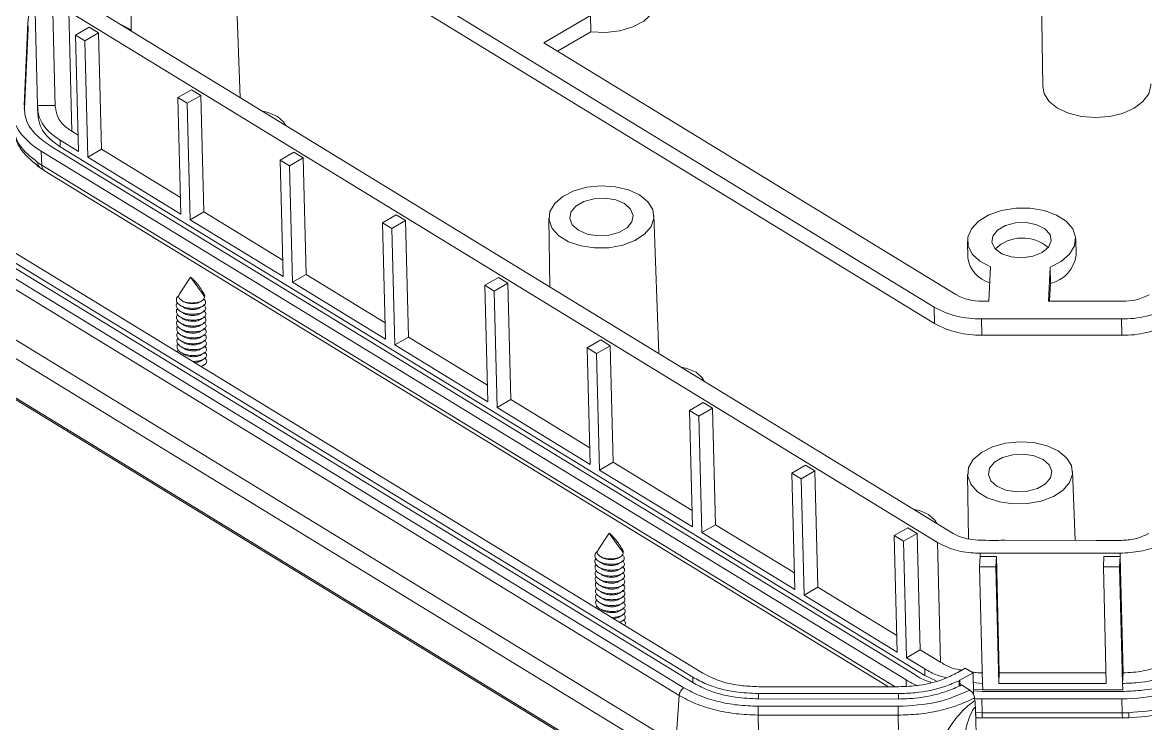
# Model space of a CAD drawing. Header units: inches. Extents: x 1153 to 3519, y 573 to 968.
# Drawn here: x 1194.6 to 1277.5, y 616.3 to 668.1 of the extents above; entities that cross this region are included whole.
import ezdxf

# ---------------------------------------------------------------- set-up
doc = ezdxf.new("R2010")
doc.units = ezdxf.units.IN

msp = doc.modelspace()

# ---------------------------------------------------------------- linework, layer by layer
at = {"color": 7, "linetype": 'Continuous', "lineweight": 15}
for p, q in [((1198.011, 686.184), (1261.895, 647.096)), ((1198.041, 684.977), (1261.925, 645.889)), ((1269.762, 674.656), (1269.916, 663.391)), ((1210.642, 662.587), (1210.281, 672.784)), ((1202.528, 672.594), (1202.598, 667.509)), ((1195.465, 670.595), (1195.676, 661.987)), ((1196.76, 670.723), (1196.977, 661.874)), ((1263.31, 630.362), (1199.153, 669.616)), ((1197.991, 668.945), (1262.148, 629.691)), ((1197.991, 668.945), (1198.208, 660.096)), ((1236.519, 668.635), (1233.063, 666.638)), ((1236.519, 668.635), (1236.549, 667.428)), ((1194.963, 668.134), (1194.676, 661.988)), ((1194.974, 667.651), (1194.963, 668.134)), ((1199.498, 667.785), (1198.488, 667.202)), ((1199.498, 667.785), (1200.185, 667.365)), ((1194.974, 667.651), (1194.701, 661.783)), ((1198.699, 658.594), (1198.488, 667.202)), ((1198.488, 667.202), (1199.175, 666.781)), ((1200.185, 667.365), (1199.175, 666.781)), ((1200.185, 667.365), (1200.396, 658.757)), ((1236.549, 667.428), (1234.091, 666.008)), ((1199.175, 666.781), (1199.386, 658.174)), ((1233.063, 666.638), (1263.493, 648.019)), ((1207.056, 663.161), (1206.046, 662.577)), ((1207.056, 663.161), (1207.743, 662.74)), ((1195.676, 661.987), (1196.975, 661.986)), ((1206.257, 653.969), (1206.046, 662.577)), ((1206.046, 662.577), (1206.734, 662.157)), ((1207.743, 662.74), (1206.734, 662.157)), ((1206.734, 662.157), (1206.945, 653.549)), ((1207.743, 662.74), (1207.954, 654.132)), ((1195.672, 661.895), (1195.687, 661.292)), ((1198.208, 660.096), (1198.669, 659.814)), ((1180.181, 658.831), (1244.064, 619.743)), ((1244.679, 620.1), (1180.797, 659.186)), ((1196.615, 659.005), (1260.484, 619.926)), ((1197.342, 659.424), (1197.354, 658.942)), ((1197.342, 659.424), (1198.699, 658.594)), ((1261.223, 619.863), (1197.354, 658.942)), ((1199.386, 658.174), (1200.396, 658.757)), ((1200.396, 658.757), (1206.228, 655.189)), ((1179.534, 658.049), (1243.417, 618.962)), ((1180.19, 658.428), (1244.074, 619.341)), ((1259.83, 619.534), (1195.937, 658.627)), ((1195.937, 658.627), (1195.995, 657.588)), ((1199.386, 658.174), (1206.257, 653.969)), ((1214.615, 658.536), (1213.605, 657.953)), ((1213.816, 649.345), (1213.605, 657.953)), ((1213.605, 657.953), (1214.292, 657.532)), ((1215.302, 658.116), (1214.292, 657.532)), ((1214.615, 658.536), (1215.302, 658.116)), ((1215.302, 658.116), (1215.513, 649.508)), ((1179.182, 657.482), (1243.064, 618.395)), ((1195.682, 657.787), (1195.995, 657.588)), ((1195.872, 657.378), (1196.174, 657.185)), ((1195.873, 657.378), (1195.893, 657.364)), ((1196.198, 657.169), (1196.175, 657.185)), ((1196.198, 657.169), (1258.531, 619.03)), ((1214.292, 657.532), (1214.503, 648.924)), ((1178.933, 653.922), (1242.815, 614.836)), ((1206.945, 653.549), (1207.954, 654.132)), ((1207.954, 654.132), (1213.786, 650.564)), ((1222.173, 653.911), (1221.163, 653.328)), ((1222.173, 653.911), (1222.86, 653.491)), ((1233.449, 653.675), (1233.519, 648.59)), ((1241.563, 643.668), (1241.202, 653.865)), ((1206.945, 653.549), (1213.816, 649.345)), ((1221.374, 644.72), (1221.163, 653.328)), ((1221.163, 653.328), (1221.85, 652.907)), ((1222.86, 653.491), (1221.85, 652.907)), ((1221.85, 652.907), (1222.061, 644.3)), ((1222.86, 653.491), (1223.071, 644.883)), ((1178.967, 652.526), (1242.849, 613.44)), ((1272.383, 650.934), (1272.353, 652.141)), ((1264.356, 651.945), (1264.385, 650.738)), ((1265.946, 647.53), (1266.063, 650.06)), ((1270.461, 650.057), (1270.343, 647.528)), ((1270.461, 650.057), (1270.491, 648.85)), ((1243.264, 610.263), (1179.382, 649.35)), ((1179.471, 649.181), (1243.372, 610.083)), ((1206.978, 649.3), (1206.155, 648.08)), ((1207.773, 648.205), (1206.978, 649.3)), ((1214.503, 648.924), (1215.513, 649.508)), ((1214.503, 648.924), (1221.374, 644.72)), ((1215.513, 649.508), (1221.344, 645.94)), ((1229.732, 649.287), (1228.722, 648.703)), ((1228.933, 640.095), (1228.722, 648.703)), ((1228.722, 648.703), (1229.409, 648.283)), ((1230.419, 648.866), (1229.409, 648.283)), ((1229.732, 649.287), (1230.419, 648.866)), ((1230.419, 648.866), (1230.63, 640.258)), ((1270.491, 648.85), (1270.429, 647.528)), ((1207.773, 648.205), (1207.807, 648.127)), ((1207.952, 647.958), (1207.786, 648.188)), ((1229.409, 648.283), (1229.62, 639.675)), ((1206.359, 647.562), (1206.44, 647.513)), ((1261.895, 647.096), (1261.925, 645.889)), ((1265.449, 647.531), (1265.946, 647.53)), ((1270.343, 647.528), (1275.786, 647.525)), ((1265.388, 646.224), (1275.726, 646.218)), ((1265.388, 646.224), (1265.418, 645.017)), ((1275.726, 646.218), (1275.755, 645.011)), ((1222.061, 644.3), (1223.071, 644.883)), ((1223.071, 644.883), (1228.903, 641.315)), ((1237.29, 644.662), (1236.28, 644.079)), ((1237.29, 644.662), (1237.977, 644.242)), ((1265.418, 645.017), (1275.755, 645.011)), ((1222.061, 644.3), (1228.933, 640.095)), ((1236.491, 635.471), (1236.28, 644.079)), ((1236.28, 644.079), (1236.967, 643.658)), ((1237.977, 644.242), (1236.967, 643.658)), ((1237.977, 644.242), (1238.188, 635.634)), ((1236.967, 643.658), (1237.178, 635.05)), ((1229.62, 639.675), (1230.63, 640.258)), ((1229.62, 639.675), (1236.491, 635.471)), ((1230.63, 640.258), (1236.461, 636.69)), ((1244.848, 640.037), (1243.839, 639.454)), ((1245.536, 639.617), (1244.526, 639.034)), ((1244.848, 640.037), (1245.536, 639.617)), ((1245.536, 639.617), (1245.747, 631.009)), ((1244.05, 630.846), (1243.839, 639.454)), ((1243.839, 639.454), (1244.526, 639.034)), ((1244.526, 639.034), (1244.737, 630.426)), ((1237.178, 635.05), (1238.188, 635.634)), ((1238.188, 635.634), (1244.02, 632.066)), ((1252.407, 635.413), (1251.397, 634.829)), ((1252.407, 635.413), (1253.094, 634.992)), ((1237.178, 635.05), (1244.05, 630.846)), ((1251.608, 626.221), (1251.397, 634.829)), ((1251.397, 634.829), (1252.084, 634.409)), ((1253.094, 634.992), (1252.084, 634.409)), ((1253.094, 634.992), (1253.305, 626.385)), ((1264.37, 634.756), (1264.435, 629.965)), ((1272.303, 629.852), (1272.123, 634.946)), ((1252.084, 634.409), (1252.295, 625.801)), ((1244.737, 630.426), (1245.747, 631.009)), ((1245.747, 631.009), (1251.578, 627.441)), ((1259.965, 630.788), (1258.955, 630.205)), ((1259.965, 630.788), (1260.652, 630.368)), ((1237.899, 630.381), (1237.076, 629.161)), ((1238.694, 629.286), (1237.899, 630.381)), ((1244.737, 630.426), (1251.608, 626.221)), ((1258.955, 630.205), (1259.643, 629.784)), ((1259.166, 621.597), (1258.955, 630.205)), ((1259.643, 629.784), (1260.652, 630.368)), ((1259.643, 629.784), (1259.854, 621.176)), ((1260.652, 630.368), (1260.863, 621.76)), ((1262.148, 629.691), (1262.365, 620.841)), ((1273.877, 629.851), (1267.134, 629.855)), ((1238.694, 629.286), (1238.728, 629.208)), ((1238.873, 629.039), (1238.706, 629.269)), ((1265.29, 628.906), (1275.632, 628.9)), ((1265.29, 628.906), (1265.296, 628.665)), ((1275.632, 628.9), (1275.638, 628.659)), ((1237.28, 628.643), (1237.361, 628.594)), ((1265.26, 627.89), (1265.296, 628.665)), ((1265.296, 628.665), (1266.496, 628.664)), ((1266.496, 628.664), (1266.46, 627.89)), ((1266.496, 628.664), (1266.707, 620.056)), ((1274.438, 628.659), (1274.402, 627.885)), ((1274.438, 628.659), (1275.638, 628.659)), ((1275.601, 627.884), (1275.638, 628.659)), ((1275.638, 628.659), (1275.849, 620.051)), ((1265.471, 619.282), (1265.26, 627.89)), ((1265.26, 627.89), (1266.46, 627.89)), ((1266.46, 627.89), (1266.671, 619.282)), ((1274.402, 627.885), (1275.601, 627.884)), ((1274.613, 619.277), (1274.402, 627.885)), ((1275.601, 627.884), (1275.812, 619.276)), ((1252.295, 625.801), (1253.305, 626.385)), ((1253.305, 626.385), (1259.136, 622.817)), ((1252.295, 625.801), (1259.166, 621.597)), ((1259.854, 621.176), (1260.863, 621.76)), ((1260.863, 621.76), (1262.365, 620.841)), ((1259.854, 621.176), (1261.211, 620.346)), ((1244.064, 619.743), (1244.074, 619.341)), ((1261.211, 620.346), (1261.223, 619.863)), ((1262.054, 619.47), (1261.223, 619.863)), ((1264.202, 620.414), (1263.64, 620.089)), ((1264.77, 620.066), (1263.805, 619.508)), ((1264.77, 620.066), (1264.202, 620.414)), ((1264.81, 618.452), (1264.77, 620.066)), ((1266.671, 619.282), (1266.707, 620.056)), ((1266.707, 620.056), (1274.594, 620.052)), ((1275.812, 619.276), (1275.849, 620.051)), ((1259.28, 619.03), (1248.939, 619.036)), ((1263.743, 619.478), (1263.805, 619.508)), ((1263.743, 619.478), (1263.753, 619.076)), ((1263.753, 619.076), (1263.814, 619.106)), ((1263.805, 619.508), (1263.814, 619.106)), ((1263.814, 619.106), (1263.909, 619.161)), ((1263.909, 619.161), (1264.537, 618.776)), ((1264.788, 619.334), (1265.471, 619.282)), ((1265.483, 618.8), (1264.8, 618.841)), ((1265.471, 619.282), (1265.483, 618.8)), ((1266.671, 619.282), (1274.613, 619.277)), ((1275.812, 619.276), (1275.824, 618.794)), ((1243.064, 618.395), (1242.815, 614.836)), ((1248.915, 618.533), (1259.259, 618.527)), ((1248.915, 618.533), (1248.925, 618.13)), ((1248.925, 618.13), (1259.269, 618.124)), ((1259.259, 618.527), (1259.269, 618.124)), ((1264.803, 618.737), (1265.444, 618.688)), ((1264.91, 618.004), (1264.888, 618.208)), ((1265.418, 618.139), (1275.759, 618.133)), ((1265.445, 617.115), (1265.418, 618.139)), ((1265.444, 618.688), (1275.785, 618.682)), ((1275.824, 618.794), (1265.483, 618.8)), ((1275.759, 618.133), (1275.786, 617.109)), ((1248.901, 617.593), (1259.243, 617.587)), ((1264.942, 617.541), (1265.11, 610.697)), ((1248.896, 616.939), (1259.237, 616.934)), ((1248.896, 616.939), (1248.966, 613.3)), ((1259.237, 616.934), (1259.307, 613.294)), ((1264.952, 617.121), (1265.445, 617.115)), ((1265.007, 616.743), (1265.466, 616.738)), ((1275.786, 617.109), (1265.445, 617.115)), ((1265.467, 616.738), (1265.471, 616.728)), ((1265.471, 616.728), (1275.812, 616.723)), ((1276.279, 617.114), (1275.786, 617.109)), ((1275.808, 616.732), (1276.268, 616.736))]:
    msp.add_line(p, q, dxfattribs=at)
at = {"color": 8, "linetype": 'Continuous', "lineweight": 15}
for p, q in [((1202.597, 667.576), (1201.922, 667.922)), ((1259.013, 619.03), (1195.995, 657.588)), ((1259.83, 619.534), (1259.842, 619.071))]:
    msp.add_line(p, q, dxfattribs=at)
at = {"color": 7, "linetype": 'Continuous', "lineweight": 15, "flags": 128}
for points in [[(1241.462, 669.853), (1241.394, 669.38), (1241.057, 668.769), (1240.46, 668.229), (1239.647, 667.8), (1238.676, 667.511), (1237.618, 667.384), (1236.549, 667.428)], [(1269.916, 663.391), (1270.025, 662.861), (1270.398, 662.287), (1271.01, 661.795), (1271.821, 661.417), (1272.774, 661.179), (1273.805, 661.097), (1274.843, 661.178), (1275.818, 661.414), (1276.664, 661.792), (1277.322, 662.283), (1277.748, 662.856), (1277.913, 663.471), (1277.914, 663.587)], [(1212.307, 661.568), (1212.718, 661.479), (1213.391, 661.193)], [(1213.391, 661.193), (1213.852, 660.785), (1213.989, 660.539)], [(1240.142, 655.382), (1239.319, 655.762), (1238.348, 655.993), (1237.301, 656.057), (1236.256, 655.951), (1235.29, 655.683), (1234.475, 655.271), (1233.872, 654.747), (1233.525, 654.149), (1233.46, 653.522), (1233.681, 652.912), (1234.173, 652.365), (1234.899, 651.921), (1235.804, 651.613), (1236.823, 651.464), (1237.879, 651.485), (1238.894, 651.674), (1239.792, 652.018), (1240.508, 652.49), (1240.988, 653.056), (1241.196, 653.674), (1241.117, 654.299), (1240.757, 654.882), (1240.142, 655.382)], [(1235.619, 652.769), (1235.17, 653.167), (1234.981, 653.635), (1235.074, 654.118), (1235.439, 654.557), (1236.032, 654.9), (1236.781, 655.104), (1237.595, 655.146), (1238.377, 655.02), (1239.033, 654.741), (1239.482, 654.344), (1239.671, 653.876), (1239.578, 653.393), (1239.213, 652.954), (1238.62, 652.611), (1237.871, 652.407), (1237.056, 652.365), (1236.274, 652.491), (1235.619, 652.769)], [(1266.063, 650.06), (1265.274, 650.479), (1264.706, 651.012), (1264.402, 651.619), (1264.383, 652.256), (1264.65, 652.879), (1265.185, 653.44), (1265.948, 653.901), (1266.885, 654.228), (1267.927, 654.397), (1269.001, 654.397), (1270.028, 654.226), (1270.935, 653.898), (1271.655, 653.437), (1272.137, 652.874), (1272.346, 652.252), (1272.268, 651.614), (1271.907, 651.008), (1271.29, 650.476), (1270.461, 650.057)], [(1269.866, 651.118), (1270.341, 651.514), (1270.548, 651.981), (1270.459, 652.457), (1270.085, 652.877), (1269.478, 653.184), (1268.719, 653.337), (1267.911, 653.315), (1267.162, 653.121), (1266.575, 652.782), (1266.228, 652.343), (1266.169, 651.863), (1266.404, 651.408), (1266.903, 651.038), (1267.598, 650.804), (1268.395, 650.737), (1269.187, 650.847), (1269.866, 651.118)], [(1243.228, 642.649), (1243.639, 642.56), (1244.311, 642.274)], [(1244.311, 642.274), (1244.773, 641.866), (1244.91, 641.62)], [(1271.063, 636.463), (1270.24, 636.843), (1269.269, 637.074), (1268.222, 637.138), (1267.177, 637.032), (1266.211, 636.764), (1265.396, 636.352), (1264.793, 635.828), (1264.446, 635.23), (1264.381, 634.603), (1264.602, 633.993), (1265.094, 633.446), (1265.82, 633.002), (1266.725, 632.694), (1267.744, 632.545), (1268.8, 632.566), (1269.814, 632.755), (1270.713, 633.099), (1271.429, 633.571), (1271.908, 634.137), (1272.116, 634.755), (1272.038, 635.38), (1271.678, 635.963), (1271.063, 636.463)], [(1266.54, 633.85), (1266.091, 634.248), (1265.901, 634.716), (1265.995, 635.199), (1266.36, 635.638), (1266.953, 635.981), (1267.702, 636.185), (1268.516, 636.227), (1269.298, 636.101), (1269.954, 635.822), (1270.403, 635.425), (1270.592, 634.957), (1270.499, 634.474), (1270.133, 634.035), (1269.541, 633.692), (1268.792, 633.488), (1267.977, 633.446), (1267.195, 633.572), (1266.54, 633.85)], [(1260.406, 632.138), (1260.817, 632.05), (1261.49, 631.764)], [(1261.49, 631.764), (1261.951, 631.356), (1262.088, 631.109)]]:
    msp.add_lwpolyline(points, dxfattribs=at)
at = {"color": 8, "linetype": 'Continuous', "lineweight": 15}
for centre, radius, start, end in [((1196.205, 657.782), 0.523, 179.39154, 230.55489), ((1196.5, 657.572), 0.506, 178.14347, 229.95549), ((1265.693, 617.051), 0.744, 174.66685, 205.29842), ((1268.268, 617.09), 2.824, 179.50339, 187.17309), ((1277.75, 617.05), 1.965, 178.28452, 189.59495), ((1273.958, 617.009), 2.323, 353.02807, 2.59662)]:
    msp.add_arc(centre, radius, start, end, dxfattribs=at)
at = {"color": 7, "linetype": 'Continuous', "lineweight": 15}
for centre, radius, start, end in [((1268.422, 649.308), 2.89, 48.93531, 133.87331), ((1266.606, 651.049), 2.243, 187.97384, 254.54809), ((1269.943, 651.249), 2.461, 282.86399, 352.63916), ((1265.364, 651.352), 3.822, 240.69178, 271.27682), ((1275.858, 651.596), 4.072, 268.99777, 298.29943), ((1265.236, 653.047), 6.825, 240.69188, 271.27671), ((1275.853, 653.488), 7.271, 268.99789, 298.29934), ((1265.266, 651.841), 6.825, 240.69188, 271.27671), ((1275.882, 652.281), 7.271, 268.99789, 298.29934)]:
    msp.add_arc(centre, radius, start, end, dxfattribs=at)
for centre, major_axis, ratio, start_param, end_param in [((1201.75, 661.984), (8, 0.196), 0.593486, 3.099383, 3.884629), ((1265.64, 622.893), (7.998, 0.196), 0.593846, 3.88488, 4.028075), ((1275.981, 622.887), (7.998, 0.196), 0.593846, 4.670126, 5.454456), ((1265.64, 622.893), (7.998, 0.196), 0.593846, 4.594841, 4.670126)]:
    msp.add_ellipse(centre, major_axis=major_axis, ratio=ratio, start_param=start_param, end_param=end_param, dxfattribs=at)
for points, knots in [([(1195.492, 669.487), (1195.381, 669.354), (1195.026, 668.931), (1194.988, 668.458), (1194.963, 668.134)], [0, 0, 0, 0, 0.313273, 1, 1, 1, 1]), ([(1195.676, 661.987), (1195.689, 661.747), (1195.725, 661.103), (1196.27, 660.19), (1197.022, 659.653), (1197.342, 659.424)], [0, 0, 0, 0, 0.253642, 0.682369, 1, 1, 1, 1]), ([(1194.698, 661.811), (1194.712, 661.592), (1194.757, 660.901), (1195.371, 659.896), (1196.244, 659.271), (1196.615, 659.005)], [0, 0, 0, 0, 0.211315, 0.664343, 1, 1, 1, 1]), ([(1197.354, 658.942), (1197.095, 659.122), (1196.398, 659.606), (1195.792, 660.45), (1195.734, 661.104), (1195.712, 661.354)], [0, 0, 0, 0, 0.2679746, 0.7209793, 1, 1, 1, 1]), ([(1197.005, 661.877), (1197.038, 661.614), (1197.11, 661.052), (1197.657, 660.459), (1198.098, 660.168), (1198.208, 660.096)], [0, 0, 0, 0, 0.3971682, 0.8505589, 1, 1, 1, 1]), ([(1195.682, 657.787), (1195.169, 658.201), (1194.137, 659.035), (1193.92, 660.108), (1193.811, 660.648)], [0, 0, 0, 0, 0.49672, 1, 1, 1, 1]), ([(1193.829, 660.532), (1193.885, 660.199), (1193.992, 659.555), (1194.592, 658.428), (1195.386, 657.779), (1195.892, 657.364)], [0, 0, 0, 0, 0.280264, 0.54047, 1, 1, 1, 1]), ([(1208.066, 647.897), (1207.918, 648.154), (1207.631, 648.652), (1207.228, 649.083), (1207.018, 649.266), (1206.978, 649.3)], [0, 0, 0, 0, 0.464351, 0.899122, 1, 1, 1, 1]), ([(1206.102, 647.954), (1206.049, 647.902), (1205.987, 647.84), (1205.952, 647.772), (1205.946, 647.761)], [0, 0, 0, 0, 0.84567, 1, 1, 1, 1]), ([(1207.942, 647.95), (1207.96, 647.932), (1208.02, 647.868), (1208.004, 647.744), (1207.896, 647.601), (1207.682, 647.482), (1207.396, 647.41), (1207.071, 647.387), (1206.745, 647.418), (1206.456, 647.503), (1206.235, 647.631), (1206.108, 647.785), (1206.079, 647.943), (1206.138, 648.036), (1206.163, 648.076)], [0, 0, 0, 0, 0.03755, 0.131146, 0.224213, 0.317315, 0.4082, 0.49834, 0.588515, 0.676684, 0.763902, 0.851151, 0.936603, 1, 1, 1, 1]), ([(1207.807, 648.127), (1207.807, 648.133), (1207.806, 648.146), (1207.803, 648.165), (1207.788, 648.177), (1207.78, 648.183)], [0, 0, 0, 0, 0.308674, 0.676687, 1, 1, 1, 1]), ([(1206.011, 647.411), (1206, 647.399), (1205.916, 647.317), (1205.913, 647.135), (1206.027, 646.909), (1206.303, 646.72), (1206.684, 646.594), (1207.118, 646.552), (1207.535, 646.589), (1207.873, 646.699), (1208.083, 646.866), (1208.121, 647.044), (1208.05, 647.187), (1207.933, 647.241), (1207.908, 647.252)], [0, 0, 0, 0, 0.015427, 0.112987, 0.208036, 0.303086, 0.400646, 0.494326, 0.591034, 0.687743, 0.781422, 0.878982, 0.974031, 1, 1, 1, 1]), ([(1205.946, 647.761), (1205.932, 647.689), (1205.903, 647.547), (1206.033, 647.337), (1206.294, 647.156), (1206.677, 647.03), (1207.11, 646.988), (1207.528, 647.025), (1207.865, 647.135), (1208.076, 647.301), (1208.114, 647.48), (1208.043, 647.623), (1207.925, 647.676), (1207.9, 647.688)], [0, 0, 0, 0, 0.090386, 0.17801, 0.276663, 0.377922, 0.475154, 0.575528, 0.675904, 0.773135, 0.874394, 0.973047, 1, 1, 1, 1]), ([(1206.241, 647.204), (1206.276, 647.182), (1206.345, 647.14), (1206.414, 647.098), (1206.448, 647.077)], [0, 0, 0, 0, 0.500085, 1, 1, 1, 1]), ([(1206.446, 647.516), (1206.458, 647.507), (1206.535, 647.448), (1206.762, 647.381), (1207.077, 647.343), (1207.363, 647.357), (1207.493, 647.402), (1207.544, 647.42)], [0, 0, 0, 0, 0.046437, 0.312208, 0.567305, 0.830739, 1, 1, 1, 1]), ([(1206.454, 647.08), (1206.465, 647.071), (1206.543, 647.012), (1206.769, 646.945), (1207.085, 646.907), (1207.37, 646.921), (1207.5, 646.966), (1207.551, 646.984)], [0, 0, 0, 0, 0.046437, 0.312208, 0.567304, 0.83074, 1, 1, 1, 1]), ([(1207.532, 647.407), (1207.582, 647.434), (1207.64, 647.465), (1207.701, 647.501), (1207.71, 647.506)], [0, 0, 0, 0, 0.859223, 1, 1, 1, 1]), ([(1207.54, 646.971), (1207.59, 646.998), (1207.691, 647.053), (1207.799, 647.117), (1207.854, 647.15)], [0, 0, 0, 0, 0.493498, 1, 1, 1, 1]), ([(1206.02, 646.976), (1206.008, 646.965), (1205.924, 646.882), (1205.92, 646.699), (1206.034, 646.473), (1206.311, 646.284), (1206.691, 646.158), (1207.125, 646.117), (1207.543, 646.153), (1207.88, 646.263), (1208.091, 646.43), (1208.129, 646.608), (1208.058, 646.751), (1207.94, 646.805), (1207.915, 646.816)], [0, 0, 0, 0, 0.016209, 0.113692, 0.208666, 0.30364, 0.401122, 0.494728, 0.591359, 0.687991, 0.781596, 0.879078, 0.974052, 1, 1, 1, 1]), ([(1206.028, 646.54), (1206.016, 646.529), (1205.932, 646.446), (1205.928, 646.263), (1206.042, 646.037), (1206.318, 645.848), (1206.699, 645.722), (1207.133, 645.681), (1207.55, 645.717), (1207.888, 645.827), (1208.098, 645.994), (1208.136, 646.172), (1208.065, 646.315), (1207.948, 646.369), (1207.923, 646.38)], [0, 0, 0, 0, 0.01621, 0.113692, 0.208666, 0.30364, 0.401122, 0.494728, 0.591359, 0.687991, 0.781596, 0.879078, 0.974052, 1, 1, 1, 1]), ([(1206.248, 646.768), (1206.283, 646.746), (1206.353, 646.704), (1206.421, 646.662), (1206.455, 646.641)], [0, 0, 0, 0, 0.5000579, 1, 1, 1, 1]), ([(1206.256, 646.332), (1206.291, 646.31), (1206.36, 646.268), (1206.429, 646.226), (1206.463, 646.205)], [0, 0, 0, 0, 0.500085, 1, 1, 1, 1]), ([(1206.461, 646.644), (1206.473, 646.635), (1206.55, 646.576), (1206.777, 646.509), (1207.092, 646.471), (1207.378, 646.485), (1207.508, 646.53), (1207.559, 646.548)], [0, 0, 0, 0, 0.046437, 0.312208, 0.567305, 0.830739, 1, 1, 1, 1]), ([(1206.469, 646.208), (1206.48, 646.199), (1206.558, 646.14), (1206.784, 646.074), (1207.1, 646.035), (1207.385, 646.049), (1207.515, 646.094), (1207.566, 646.112)], [0, 0, 0, 0, 0.046437, 0.312208, 0.567304, 0.830738, 1, 1, 1, 1]), ([(1207.547, 646.535), (1207.597, 646.562), (1207.699, 646.617), (1207.807, 646.681), (1207.861, 646.714)], [0, 0, 0, 0, 0.493487, 1, 1, 1, 1]), ([(1207.555, 646.099), (1207.605, 646.126), (1207.706, 646.181), (1207.814, 646.245), (1207.869, 646.278)], [0, 0, 0, 0, 0.493498, 1, 1, 1, 1]), ([(1206.035, 646.105), (1206.023, 646.093), (1205.939, 646.01), (1205.935, 645.827), (1206.049, 645.601), (1206.326, 645.412), (1206.706, 645.286), (1207.14, 645.245), (1207.558, 645.282), (1207.895, 645.391), (1208.106, 645.558), (1208.144, 645.736), (1208.073, 645.879), (1207.955, 645.933), (1207.93, 645.944)], [0, 0, 0, 0, 0.016209, 0.113692, 0.208665, 0.30364, 0.401122, 0.494728, 0.591359, 0.687991, 0.781596, 0.879078, 0.974052, 1, 1, 1, 1]), ([(1206.043, 645.669), (1206.031, 645.657), (1205.947, 645.574), (1205.943, 645.391), (1206.057, 645.165), (1206.333, 644.976), (1206.714, 644.85), (1207.148, 644.809), (1207.565, 644.846), (1207.903, 644.955), (1208.113, 645.122), (1208.151, 645.3), (1208.08, 645.443), (1207.963, 645.497), (1207.938, 645.508)], [0, 0, 0, 0, 0.01621, 0.113692, 0.208666, 0.30364, 0.401122, 0.494728, 0.591359, 0.687991, 0.781596, 0.879078, 0.974052, 1, 1, 1, 1]), ([(1206.263, 645.896), (1206.298, 645.874), (1206.368, 645.832), (1206.436, 645.79), (1206.47, 645.769)], [0, 0, 0, 0, 0.5000579, 1, 1, 1, 1]), ([(1206.271, 645.46), (1206.306, 645.438), (1206.375, 645.396), (1206.444, 645.354), (1206.478, 645.333)], [0, 0, 0, 0, 0.5000579, 1, 1, 1, 1]), ([(1206.476, 645.772), (1206.488, 645.763), (1206.565, 645.704), (1206.792, 645.638), (1207.107, 645.599), (1207.393, 645.613), (1207.523, 645.658), (1207.574, 645.676)], [0, 0, 0, 0, 0.0464369, 0.3122071, 0.5673038, 0.8307394, 1, 1, 1, 1]), ([(1207.562, 645.663), (1207.612, 645.69), (1207.714, 645.745), (1207.822, 645.809), (1207.876, 645.842)], [0, 0, 0, 0, 0.493487, 1, 1, 1, 1]), ([(1207.57, 645.227), (1207.62, 645.254), (1207.721, 645.309), (1207.829, 645.373), (1207.884, 645.406)], [0, 0, 0, 0, 0.493498, 1, 1, 1, 1]), ([(1206.05, 645.233), (1206.038, 645.221), (1205.954, 645.138), (1205.95, 644.955), (1206.064, 644.729), (1206.341, 644.54), (1206.721, 644.414), (1207.155, 644.373), (1207.573, 644.41), (1207.91, 644.519), (1208.121, 644.686), (1208.159, 644.864), (1208.088, 645.007), (1207.97, 645.061), (1207.945, 645.072)], [0, 0, 0, 0, 0.016209, 0.113692, 0.208665, 0.30364, 0.401122, 0.494728, 0.591359, 0.687991, 0.781596, 0.879078, 0.974052, 1, 1, 1, 1]), ([(1206.058, 644.797), (1206.046, 644.785), (1205.962, 644.702), (1205.958, 644.519), (1206.072, 644.293), (1206.348, 644.104), (1206.729, 643.978), (1207.163, 643.937), (1207.58, 643.974), (1207.918, 644.083), (1208.128, 644.25), (1208.166, 644.428), (1208.095, 644.571), (1207.978, 644.625), (1207.953, 644.636)], [0, 0, 0, 0, 0.016209, 0.113692, 0.208666, 0.30364, 0.401122, 0.494728, 0.591359, 0.687991, 0.781596, 0.879078, 0.974052, 1, 1, 1, 1]), ([(1206.278, 645.024), (1206.313, 645.003), (1206.383, 644.96), (1206.451, 644.918), (1206.485, 644.897)], [0, 0, 0, 0, 0.500085, 1, 1, 1, 1]), ([(1206.286, 644.588), (1206.321, 644.567), (1206.39, 644.524), (1206.459, 644.482), (1206.493, 644.461)], [0, 0, 0, 0, 0.5000579, 1, 1, 1, 1]), ([(1206.484, 645.336), (1206.495, 645.327), (1206.573, 645.268), (1206.799, 645.202), (1207.115, 645.163), (1207.4, 645.177), (1207.53, 645.222), (1207.581, 645.24)], [0, 0, 0, 0, 0.046437, 0.312208, 0.567305, 0.830739, 1, 1, 1, 1]), ([(1206.491, 644.9), (1206.503, 644.891), (1206.58, 644.832), (1206.807, 644.766), (1207.122, 644.727), (1207.408, 644.741), (1207.538, 644.786), (1207.589, 644.804)], [0, 0, 0, 0, 0.0464357, 0.3122071, 0.5673038, 0.8307394, 1, 1, 1, 1]), ([(1207.577, 644.791), (1207.627, 644.818), (1207.729, 644.873), (1207.837, 644.937), (1207.891, 644.97)], [0, 0, 0, 0, 0.493498, 1, 1, 1, 1]), ([(1206.065, 644.361), (1206.053, 644.349), (1205.969, 644.266), (1205.965, 644.083), (1206.079, 643.857), (1206.356, 643.668), (1206.736, 643.542), (1207.17, 643.501), (1207.588, 643.538), (1207.925, 643.647), (1208.136, 643.814), (1208.174, 643.992), (1208.103, 644.135), (1207.985, 644.189), (1207.96, 644.2)], [0, 0, 0, 0, 0.01621, 0.113692, 0.208666, 0.30364, 0.401122, 0.494728, 0.591359, 0.687991, 0.781596, 0.879078, 0.974052, 1, 1, 1, 1]), ([(1206.073, 643.925), (1206.061, 643.913), (1206.013, 643.866), (1205.992, 643.814), (1205.986, 643.774)], [0, 0, 0, 0, 0.01620943, 0.06422621, 0.06422621, 0.06422621, 0.06422621]), ([(1206.293, 644.152), (1206.328, 644.131), (1206.398, 644.088), (1206.466, 644.046), (1206.5, 644.025)], [0, 0, 0, 0, 0.500085, 1, 1, 1, 1]), ([(1206.301, 643.716), (1206.336, 643.695), (1206.405, 643.652), (1206.474, 643.61), (1206.508, 643.589)], [0, 0, 0, 0, 0.5000579, 1, 1, 1, 1]), ([(1206.499, 644.464), (1206.51, 644.455), (1206.588, 644.396), (1206.814, 644.33), (1207.13, 644.291), (1207.415, 644.305), (1207.545, 644.35), (1207.596, 644.368)], [0, 0, 0, 0, 0.046437, 0.312208, 0.567305, 0.830739, 1, 1, 1, 1]), ([(1206.506, 644.028), (1206.518, 644.019), (1206.595, 643.96), (1206.822, 643.894), (1207.137, 643.855), (1207.423, 643.869), (1207.553, 643.914), (1207.604, 643.932)], [0, 0, 0, 0, 0.046437, 0.312208, 0.567304, 0.83074, 1, 1, 1, 1]), ([(1207.123, 643.078), (1207.139, 643.078), (1207.298, 643.075), (1207.595, 643.102), (1207.933, 643.211), (1208.143, 643.378), (1208.181, 643.556), (1208.11, 643.699), (1207.993, 643.753), (1207.968, 643.764)], [0.4839401, 0.4839401, 0.4839401, 0.4839401, 0.4947278, 0.5913588, 0.6879909, 0.7815959, 0.879078, 0.9740521, 1, 1, 1, 1]), ([(1207.585, 644.355), (1207.635, 644.382), (1207.736, 644.437), (1207.844, 644.501), (1207.899, 644.534)], [0, 0, 0, 0, 0.493498, 1, 1, 1, 1]), ([(1207.592, 643.919), (1207.642, 643.947), (1207.744, 644.001), (1207.852, 644.065), (1207.906, 644.098)], [0, 0, 0, 0, 0.493498, 1, 1, 1, 1]), ([(1206.514, 643.592), (1206.525, 643.583), (1206.603, 643.524), (1206.829, 643.458), (1207.145, 643.419), (1207.43, 643.433), (1207.56, 643.478), (1207.611, 643.496)], [0, 0, 0, 0, 0.046437, 0.312208, 0.567305, 0.830739, 1, 1, 1, 1]), ([(1207.264, 642.992), (1207.333, 642.994), (1207.466, 643.007), (1207.568, 643.042), (1207.619, 643.06)], [0.6602009, 0.6602009, 0.6602009, 0.6602009, 0.8307384, 1, 1, 1, 1]), ([(1207.6, 643.484), (1207.65, 643.511), (1207.751, 643.565), (1207.859, 643.629), (1207.914, 643.662)], [0, 0, 0, 0, 0.493487, 1, 1, 1, 1]), ([(1207.607, 643.048), (1207.657, 643.075), (1207.759, 643.129), (1207.867, 643.193), (1207.921, 643.226)], [0, 0, 0, 0, 0.493498, 1, 1, 1, 1]), ([(1207.724, 642.71), (1207.797, 642.731), (1207.966, 642.796), (1208.151, 642.942), (1208.189, 643.12), (1208.118, 643.263), (1208, 643.317), (1207.975, 643.328)], [0.627106, 0.627106, 0.627106, 0.627106, 0.6879909, 0.7815959, 0.879078, 0.9740521, 1, 1, 1, 1]), ([(1206.316, 642.844), (1206.351, 642.823), (1206.42, 642.78), (1206.489, 642.738), (1206.523, 642.717)], [0, 0, 0, 0, 0.5000579, 1, 1, 1, 1]), ([(1207.758, 642.69), (1207.76, 642.692), (1207.816, 642.723), (1207.874, 642.757), (1207.929, 642.79)], [0.4654344, 0.4654344, 0.4654344, 0.4654344, 0.4934866, 1, 1, 1, 1]), ([(1238.985, 628.982), (1238.837, 629.238), (1238.551, 629.734), (1238.149, 630.164), (1237.939, 630.347), (1237.899, 630.381)], [0, 0, 0, 0, 0.463206, 0.898907, 1, 1, 1, 1]), ([(1262.148, 629.691), (1262.531, 629.499), (1263.298, 629.116), (1264.458, 628.924), (1265.125, 628.91), (1265.29, 628.906)], [0, 0, 0, 0, 0.429385, 0.858777, 1, 1, 1, 1]), ([(1267.134, 629.855), (1266.736, 629.853), (1265.8, 629.848), (1264.508, 629.873), (1263.665, 630.159), (1263.373, 630.326), (1263.31, 630.362)], [0, 0, 0, 0, 0.295336, 0.695645, 0.934496, 1, 1, 1, 1]), ([(1277.748, 630.354), (1277.487, 630.233), (1276.966, 629.991), (1275.967, 629.83), (1274.937, 629.855), (1274.231, 629.853), (1273.877, 629.851)], [0, 0, 0, 0, 0.239573, 0.47803, 0.738623, 1, 1, 1, 1]), ([(1275.632, 628.9), (1276.138, 628.929), (1277.15, 628.988), (1278.221, 629.343), (1278.723, 629.614), (1278.847, 629.681)], [0, 0, 0, 0, 0.429257, 0.858513, 1, 1, 1, 1]), ([(1236.867, 628.842), (1236.852, 628.77), (1236.823, 628.628), (1236.954, 628.418), (1237.215, 628.237), (1237.598, 628.111), (1238.031, 628.069), (1238.449, 628.106), (1238.786, 628.216), (1238.997, 628.382), (1239.035, 628.561), (1238.964, 628.704), (1238.846, 628.758), (1238.821, 628.769)], [0, 0, 0, 0, 0.090386, 0.17801, 0.276663, 0.377922, 0.475154, 0.575528, 0.675904, 0.773135, 0.874394, 0.973047, 1, 1, 1, 1]), ([(1237.023, 629.035), (1236.97, 628.983), (1236.908, 628.921), (1236.873, 628.853), (1236.867, 628.842)], [0, 0, 0, 0, 0.84567, 1, 1, 1, 1]), ([(1238.863, 629.031), (1238.88, 629.013), (1238.94, 628.949), (1238.924, 628.825), (1238.817, 628.682), (1238.603, 628.563), (1238.317, 628.491), (1237.992, 628.468), (1237.666, 628.499), (1237.377, 628.584), (1237.156, 628.712), (1237.029, 628.866), (1237, 629.024), (1237.058, 629.117), (1237.083, 629.157)], [0, 0, 0, 0, 0.03755, 0.131146, 0.224213, 0.317315, 0.4082, 0.49834, 0.588515, 0.676684, 0.763902, 0.851151, 0.936603, 1, 1, 1, 1]), ([(1238.728, 629.208), (1238.728, 629.214), (1238.727, 629.227), (1238.724, 629.246), (1238.708, 629.258), (1238.701, 629.264)], [0, 0, 0, 0, 0.308674, 0.676687, 1, 1, 1, 1]), ([(1236.932, 628.492), (1236.92, 628.48), (1236.837, 628.398), (1236.834, 628.216), (1236.947, 627.99), (1237.224, 627.801), (1237.605, 627.675), (1238.038, 627.634), (1238.456, 627.67), (1238.793, 627.78), (1239.004, 627.947), (1239.042, 628.125), (1238.971, 628.268), (1238.854, 628.322), (1238.829, 628.333)], [0, 0, 0, 0, 0.015427, 0.112987, 0.208036, 0.303086, 0.400646, 0.494326, 0.591034, 0.687743, 0.781422, 0.878982, 0.974031, 1, 1, 1, 1]), ([(1236.941, 628.057), (1236.929, 628.046), (1236.845, 627.963), (1236.841, 627.78), (1236.955, 627.554), (1237.231, 627.365), (1237.612, 627.239), (1238.046, 627.198), (1238.464, 627.235), (1238.801, 627.344), (1239.011, 627.511), (1239.05, 627.689), (1238.979, 627.832), (1238.861, 627.886), (1238.836, 627.897)], [0, 0, 0, 0, 0.016209, 0.113692, 0.208666, 0.30364, 0.401122, 0.494728, 0.591359, 0.687991, 0.781596, 0.879078, 0.974052, 1, 1, 1, 1]), ([(1237.162, 628.285), (1237.197, 628.263), (1237.266, 628.221), (1237.334, 628.179), (1237.368, 628.158)], [0, 0, 0, 0, 0.500085, 1, 1, 1, 1]), ([(1237.367, 628.597), (1237.379, 628.588), (1237.456, 628.529), (1237.683, 628.462), (1237.998, 628.424), (1238.284, 628.438), (1238.414, 628.483), (1238.464, 628.501)], [0, 0, 0, 0, 0.046437, 0.312208, 0.567305, 0.830739, 1, 1, 1, 1]), ([(1237.375, 628.161), (1237.386, 628.152), (1237.463, 628.093), (1237.69, 628.026), (1238.006, 627.988), (1238.291, 628.002), (1238.421, 628.047), (1238.472, 628.065)], [0, 0, 0, 0, 0.046437, 0.312208, 0.567304, 0.83074, 1, 1, 1, 1]), ([(1238.453, 628.488), (1238.503, 628.515), (1238.56, 628.546), (1238.622, 628.582), (1238.631, 628.587)], [0, 0, 0, 0, 0.859223, 1, 1, 1, 1]), ([(1238.461, 628.052), (1238.511, 628.079), (1238.612, 628.134), (1238.72, 628.198), (1238.775, 628.231)], [0, 0, 0, 0, 0.493498, 1, 1, 1, 1]), ([(1236.948, 627.622), (1236.936, 627.61), (1236.853, 627.527), (1236.849, 627.344), (1236.962, 627.118), (1237.239, 626.929), (1237.62, 626.803), (1238.053, 626.762), (1238.471, 626.799), (1238.808, 626.908), (1239.019, 627.075), (1239.057, 627.253), (1238.986, 627.396), (1238.869, 627.45), (1238.844, 627.461)], [0, 0, 0, 0, 0.01621, 0.113692, 0.208666, 0.30364, 0.401122, 0.494728, 0.591359, 0.687991, 0.781596, 0.879078, 0.974052, 1, 1, 1, 1]), ([(1236.956, 627.186), (1236.944, 627.174), (1236.86, 627.091), (1236.856, 626.908), (1236.97, 626.682), (1237.246, 626.493), (1237.627, 626.367), (1238.061, 626.326), (1238.479, 626.363), (1238.816, 626.472), (1239.026, 626.639), (1239.065, 626.817), (1238.994, 626.96), (1238.876, 627.014), (1238.851, 627.025)], [0, 0, 0, 0, 0.016209, 0.113692, 0.208665, 0.30364, 0.401122, 0.494728, 0.591359, 0.687991, 0.781596, 0.879078, 0.974052, 1, 1, 1, 1]), ([(1237.169, 627.849), (1237.204, 627.827), (1237.274, 627.785), (1237.342, 627.743), (1237.376, 627.722)], [0, 0, 0, 0, 0.5000579, 1, 1, 1, 1]), ([(1237.177, 627.413), (1237.212, 627.391), (1237.281, 627.349), (1237.349, 627.307), (1237.383, 627.286)], [0, 0, 0, 0, 0.500085, 1, 1, 1, 1]), ([(1237.382, 627.725), (1237.394, 627.716), (1237.471, 627.657), (1237.698, 627.591), (1238.013, 627.552), (1238.299, 627.566), (1238.429, 627.611), (1238.479, 627.629)], [0, 0, 0, 0, 0.046437, 0.312208, 0.567305, 0.830739, 1, 1, 1, 1]), ([(1237.39, 627.289), (1237.401, 627.28), (1237.478, 627.221), (1237.705, 627.155), (1238.021, 627.116), (1238.306, 627.13), (1238.436, 627.175), (1238.487, 627.193)], [0, 0, 0, 0, 0.046437, 0.312208, 0.567304, 0.830738, 1, 1, 1, 1]), ([(1238.468, 627.616), (1238.518, 627.643), (1238.619, 627.698), (1238.728, 627.762), (1238.782, 627.795)], [0, 0, 0, 0, 0.493487, 1, 1, 1, 1]), ([(1238.476, 627.18), (1238.526, 627.207), (1238.627, 627.262), (1238.735, 627.326), (1238.79, 627.359)], [0, 0, 0, 0, 0.493498, 1, 1, 1, 1]), ([(1236.963, 626.75), (1236.951, 626.738), (1236.868, 626.655), (1236.864, 626.472), (1236.977, 626.246), (1237.254, 626.057), (1237.635, 625.931), (1238.068, 625.89), (1238.486, 625.927), (1238.823, 626.036), (1239.034, 626.203), (1239.072, 626.381), (1239.001, 626.524), (1238.884, 626.578), (1238.859, 626.589)], [0, 0, 0, 0, 0.01621, 0.113692, 0.208666, 0.30364, 0.401122, 0.494728, 0.591359, 0.687991, 0.781596, 0.879078, 0.974052, 1, 1, 1, 1]), ([(1236.971, 626.314), (1236.959, 626.302), (1236.875, 626.219), (1236.871, 626.036), (1236.985, 625.81), (1237.261, 625.621), (1237.642, 625.495), (1238.076, 625.454), (1238.494, 625.491), (1238.831, 625.6), (1239.041, 625.767), (1239.08, 625.945), (1239.009, 626.088), (1238.891, 626.142), (1238.866, 626.153)], [0, 0, 0, 0, 0.016209, 0.113692, 0.208665, 0.30364, 0.401122, 0.494728, 0.591359, 0.687991, 0.781596, 0.879078, 0.974052, 1, 1, 1, 1]), ([(1237.184, 626.977), (1237.219, 626.955), (1237.289, 626.913), (1237.357, 626.871), (1237.391, 626.85)], [0, 0, 0, 0, 0.5000579, 1, 1, 1, 1]), ([(1237.192, 626.541), (1237.227, 626.52), (1237.296, 626.477), (1237.364, 626.435), (1237.398, 626.414)], [0, 0, 0, 0, 0.5000579, 1, 1, 1, 1]), ([(1237.397, 626.853), (1237.409, 626.844), (1237.486, 626.785), (1237.713, 626.719), (1238.028, 626.68), (1238.314, 626.694), (1238.444, 626.739), (1238.494, 626.757)], [0, 0, 0, 0, 0.0464369, 0.3122071, 0.5673038, 0.8307394, 1, 1, 1, 1]), ([(1237.405, 626.417), (1237.416, 626.408), (1237.493, 626.349), (1237.72, 626.283), (1238.036, 626.244), (1238.321, 626.258), (1238.451, 626.303), (1238.502, 626.321)], [0, 0, 0, 0, 0.046437, 0.312208, 0.567305, 0.830739, 1, 1, 1, 1]), ([(1238.483, 626.744), (1238.533, 626.771), (1238.634, 626.826), (1238.743, 626.89), (1238.797, 626.923)], [0, 0, 0, 0, 0.493487, 1, 1, 1, 1]), ([(1238.491, 626.308), (1238.541, 626.335), (1238.642, 626.39), (1238.75, 626.454), (1238.805, 626.487)], [0, 0, 0, 0, 0.493498, 1, 1, 1, 1]), ([(1236.978, 625.878), (1236.966, 625.866), (1236.883, 625.783), (1236.879, 625.6), (1236.992, 625.374), (1237.269, 625.185), (1237.65, 625.059), (1238.083, 625.018), (1238.501, 625.055), (1238.838, 625.164), (1239.049, 625.331), (1239.087, 625.509), (1239.016, 625.652), (1238.899, 625.706), (1238.874, 625.717)], [0, 0, 0, 0, 0.016209, 0.113692, 0.208666, 0.30364, 0.401122, 0.494728, 0.591359, 0.687991, 0.781596, 0.879078, 0.974052, 1, 1, 1, 1]), ([(1237.199, 626.105), (1237.234, 626.084), (1237.304, 626.041), (1237.372, 625.999), (1237.406, 625.978)], [0, 0, 0, 0, 0.500085, 1, 1, 1, 1]), ([(1237.207, 625.669), (1237.242, 625.648), (1237.311, 625.605), (1237.379, 625.563), (1237.413, 625.542)], [0, 0, 0, 0, 0.5000579, 1, 1, 1, 1]), ([(1237.412, 625.981), (1237.424, 625.972), (1237.501, 625.913), (1237.728, 625.847), (1238.043, 625.808), (1238.329, 625.822), (1238.459, 625.867), (1238.509, 625.885)], [0, 0, 0, 0, 0.0464357, 0.3122071, 0.5673038, 0.8307394, 1, 1, 1, 1]), ([(1237.42, 625.545), (1237.431, 625.536), (1237.508, 625.477), (1237.735, 625.411), (1238.051, 625.372), (1238.336, 625.386), (1238.466, 625.431), (1238.517, 625.449)], [0, 0, 0, 0, 0.046437, 0.312208, 0.567305, 0.830739, 1, 1, 1, 1]), ([(1238.498, 625.872), (1238.548, 625.899), (1238.649, 625.954), (1238.757, 626.018), (1238.812, 626.051)], [0, 0, 0, 0, 0.493498, 1, 1, 1, 1]), ([(1238.506, 625.436), (1238.556, 625.464), (1238.657, 625.518), (1238.765, 625.582), (1238.82, 625.615)], [0, 0, 0, 0, 0.493498, 1, 1, 1, 1]), ([(1236.986, 625.442), (1236.974, 625.43), (1236.89, 625.347), (1236.886, 625.164), (1237, 624.938), (1237.276, 624.749), (1237.657, 624.623), (1238.091, 624.582), (1238.509, 624.619), (1238.846, 624.728), (1239.056, 624.895), (1239.095, 625.073), (1239.024, 625.216), (1238.906, 625.27), (1238.881, 625.281)], [0, 0, 0, 0, 0.01621, 0.113692, 0.208666, 0.30364, 0.401122, 0.494728, 0.591359, 0.687991, 0.781596, 0.879078, 0.974052, 1, 1, 1, 1]), ([(1236.993, 625.006), (1236.981, 624.994), (1236.934, 624.947), (1236.913, 624.895), (1236.907, 624.855)], [0, 0, 0, 0, 0.01620943, 0.06422621, 0.06422621, 0.06422621, 0.06422621]), ([(1237.214, 625.233), (1237.249, 625.212), (1237.319, 625.169), (1237.387, 625.127), (1237.421, 625.106)], [0, 0, 0, 0, 0.500085, 1, 1, 1, 1]), ([(1237.222, 624.797), (1237.257, 624.776), (1237.326, 624.733), (1237.394, 624.691), (1237.428, 624.67)], [0, 0, 0, 0, 0.5000579, 1, 1, 1, 1]), ([(1237.427, 625.109), (1237.439, 625.1), (1237.516, 625.041), (1237.743, 624.975), (1238.058, 624.936), (1238.344, 624.95), (1238.474, 624.995), (1238.524, 625.013)], [0, 0, 0, 0, 0.046437, 0.312208, 0.567304, 0.83074, 1, 1, 1, 1]), ([(1237.435, 624.673), (1237.446, 624.664), (1237.523, 624.605), (1237.75, 624.539), (1238.066, 624.5), (1238.351, 624.514), (1238.481, 624.559), (1238.532, 624.577)], [0, 0, 0, 0, 0.046437, 0.312208, 0.567305, 0.830739, 1, 1, 1, 1]), ([(1238.043, 624.159), (1238.059, 624.159), (1238.219, 624.156), (1238.516, 624.183), (1238.853, 624.292), (1239.064, 624.459), (1239.102, 624.637), (1239.031, 624.78), (1238.914, 624.834), (1238.889, 624.845)], [0.4839401, 0.4839401, 0.4839401, 0.4839401, 0.4947278, 0.5913588, 0.6879909, 0.7815959, 0.879078, 0.9740521, 1, 1, 1, 1]), ([(1238.513, 625.001), (1238.563, 625.028), (1238.664, 625.082), (1238.772, 625.146), (1238.827, 625.179)], [0, 0, 0, 0, 0.493498, 1, 1, 1, 1]), ([(1238.521, 624.565), (1238.571, 624.592), (1238.672, 624.646), (1238.78, 624.71), (1238.835, 624.743)], [0, 0, 0, 0, 0.493487, 1, 1, 1, 1]), ([(1238.185, 624.073), (1238.254, 624.075), (1238.387, 624.088), (1238.489, 624.123), (1238.539, 624.141)], [0.6602009, 0.6602009, 0.6602009, 0.6602009, 0.8307384, 1, 1, 1, 1]), ([(1238.528, 624.129), (1238.578, 624.156), (1238.679, 624.21), (1238.787, 624.274), (1238.842, 624.307)], [0, 0, 0, 0, 0.493498, 1, 1, 1, 1]), ([(1238.645, 623.791), (1238.718, 623.812), (1238.887, 623.877), (1239.071, 624.023), (1239.11, 624.201), (1239.039, 624.344), (1238.921, 624.398), (1238.896, 624.409)], [0.627106, 0.627106, 0.627106, 0.627106, 0.6879909, 0.7815959, 0.879078, 0.9740521, 1, 1, 1, 1]), ([(1238.678, 623.771), (1238.681, 623.773), (1238.737, 623.804), (1238.795, 623.838), (1238.85, 623.871)], [0.4654344, 0.4654344, 0.4654344, 0.4654344, 0.4934866, 1, 1, 1, 1]), ([(1239.026, 623.558), (1239.034, 623.568), (1239.089, 623.635), (1239.117, 623.765), (1239.046, 623.908), (1238.929, 623.962), (1238.904, 623.973)], [0.7658394, 0.7658394, 0.7658394, 0.7658394, 0.7815956, 0.8790778, 0.9740521, 1, 1, 1, 1]), ([(1262.365, 620.841), (1262.736, 620.632), (1263.201, 620.37), (1263.812, 620.278), (1263.935, 620.259)], [0, 0, 0, 0, 0.798848, 1, 1, 1, 1]), ([(1275.849, 620.051), (1276.355, 620.08), (1277.367, 620.139), (1278.438, 620.494), (1278.94, 620.765), (1279.064, 620.832)], [0, 0, 0, 0, 0.429257, 0.858513, 1, 1, 1, 1]), ([(1244.064, 619.743), (1244.401, 619.562), (1245.309, 619.072), (1246.998, 618.619), (1248.346, 618.558), (1248.915, 618.533)], [0, 0, 0, 0, 0.254169, 0.685202, 1, 1, 1, 1]), ([(1248.939, 619.036), (1248.537, 619.051), (1247.454, 619.091), (1245.935, 619.441), (1245.054, 619.903), (1244.679, 620.1)], [0, 0, 0, 0, 0.253614, 0.682347, 1, 1, 1, 1]), ([(1263.64, 620.089), (1263.33, 619.93), (1262.496, 619.502), (1260.977, 619.105), (1259.787, 619.052), (1259.28, 619.03)], [0, 0, 0, 0, 0.2536128, 0.6823978, 1, 1, 1, 1]), ([(1260.484, 619.926), (1260.808, 619.72), (1261.158, 619.497), (1261.621, 619.376), (1261.657, 619.367)], [0, 0, 0, 0, 0.922352, 1, 1, 1, 1]), ([(1261.211, 620.346), (1261.498, 620.177), (1261.969, 619.901), (1262.586, 619.758), (1262.827, 619.702)], [0, 0, 0, 0, 0.609317, 1, 1, 1, 1]), ([(1264.659, 620.134), (1264.776, 620.111), (1265.049, 620.055), (1265.34, 620.056), (1265.507, 620.057)], [0, 0, 0, 0, 0.426968, 1, 1, 1, 1]), ([(1275.785, 618.682), (1276.237, 618.698), (1277.483, 618.741), (1279.225, 619.123), (1280.279, 619.626), (1280.705, 619.828)], [0, 0, 0, 0, 0.25333, 0.698755, 1, 1, 1, 1]), ([(1275.812, 619.276), (1276.198, 619.29), (1277.266, 619.326), (1278.754, 619.652), (1279.657, 620.078), (1280.017, 620.249)], [0, 0, 0, 0, 0.25332, 0.701593, 1, 1, 1, 1]), ([(1243.417, 618.962), (1243.373, 618.931), (1243.284, 618.87), (1243.172, 618.723), (1243.089, 618.556), (1243.073, 618.449), (1243.064, 618.395)], [0, 0, 0, 0, 0.25, 0.5, 0.75, 1, 1, 1, 1]), ([(1243.417, 618.962), (1243.792, 618.757), (1244.54, 618.349), (1245.897, 617.925), (1247.36, 617.645), (1248.386, 617.611), (1248.901, 617.593)], [0, 0, 0, 0, 0.250924, 0.50002, 0.749109, 1, 1, 1, 1]), ([(1244.074, 619.341), (1244.411, 619.159), (1245.319, 618.67), (1247.008, 618.217), (1248.356, 618.156), (1248.925, 618.13)], [0, 0, 0, 0, 0.254169, 0.685202, 1, 1, 1, 1]), ([(1259.259, 618.527), (1259.665, 618.539), (1260.852, 618.577), (1262.422, 618.909), (1263.402, 619.332), (1263.743, 619.478)], [0, 0, 0, 0, 0.253498, 0.740907, 1, 1, 1, 1]), ([(1259.269, 618.124), (1259.675, 618.137), (1260.862, 618.175), (1262.432, 618.507), (1263.412, 618.93), (1263.753, 619.076)], [0, 0, 0, 0, 0.253498, 0.740907, 1, 1, 1, 1]), ([(1243.064, 618.395), (1243.462, 618.178), (1244.257, 617.745), (1245.699, 617.297), (1247.255, 616.998), (1248.348, 616.959), (1248.896, 616.939)], [0, 0, 0, 0, 0.250112, 0.499151, 0.748655, 1, 1, 1, 1]), ([(1259.237, 616.934), (1259.748, 616.949), (1260.77, 616.98), (1262.257, 617.24), (1263.666, 617.634), (1264.48, 618.016), (1264.888, 618.208)], [0, 0, 0, 0, 0.24986, 0.499303, 0.749091, 1, 1, 1, 1]), ([(1259.243, 617.587), (1260.211, 617.641), (1262.149, 617.748), (1263.741, 618.434), (1264.537, 618.776)], [0, 0, 0, 0, 0.50001, 1, 1, 1, 1]), ([(1261.69, 613.487), (1262.081, 614.311), (1262.67, 615.551), (1263.683, 616.941), (1264.369, 617.641), (1264.735, 617.886), (1264.91, 618.004)], [0, 0, 0, 0, 0.499509, 0.751738, 0.881041, 1, 1, 1, 1]), ([(1264.537, 618.776), (1264.576, 618.748), (1264.653, 618.692), (1264.758, 618.559), (1264.839, 618.409), (1264.877, 618.288), (1264.886, 618.224), (1264.888, 618.208)], [0, 0, 0, 0, 0.231051, 0.462102, 0.692992, 0.923585, 1, 1, 1, 1]), ([(1264.91, 618.004), (1264.915, 617.965), (1264.923, 617.886), (1264.935, 617.73), (1264.939, 617.617), (1264.942, 617.541)], [0, 0, 0, 0, 0.249536, 0.499073, 1, 1, 1, 1]), ([(1281.153, 618.306), (1280.424, 617.98), (1278.958, 617.322), (1277.176, 617.184), (1276.279, 617.114)], [0, 0, 0, 0, 0.49672, 1, 1, 1, 1]), ([(1248.901, 617.593), (1248.899, 617.552), (1248.896, 617.469), (1248.894, 617.294), (1248.893, 617.107), (1248.895, 616.995), (1248.896, 616.939)], [0, 0, 0, 0, 0.25, 0.499996, 0.749999, 1, 1, 1, 1]), ([(1259.243, 617.587), (1259.241, 617.546), (1259.238, 617.463), (1259.235, 617.288), (1259.235, 617.101), (1259.236, 616.989), (1259.237, 616.934)], [0, 0, 0, 0, 0.250002, 0.4999992, 0.7499992, 1, 1, 1, 1]), ([(1263.796, 613.72), (1263.918, 614.354), (1264.134, 615.469), (1264.437, 616.697), (1264.764, 617.349), (1264.883, 617.477), (1264.942, 617.541)], [0, 0, 0, 0, 0.4994, 0.87822, 0.939321, 1, 1, 1, 1]), ([(1276.264, 616.727), (1277.118, 616.792), (1278.83, 616.921), (1280.261, 617.561), (1280.978, 617.882)], [0, 0, 0, 0, 0.498502, 1, 1, 1, 1])]:
    msp.add_open_spline(points, degree=3, knots=knots, dxfattribs=at)

doc.saveas('drawing.dxf')
